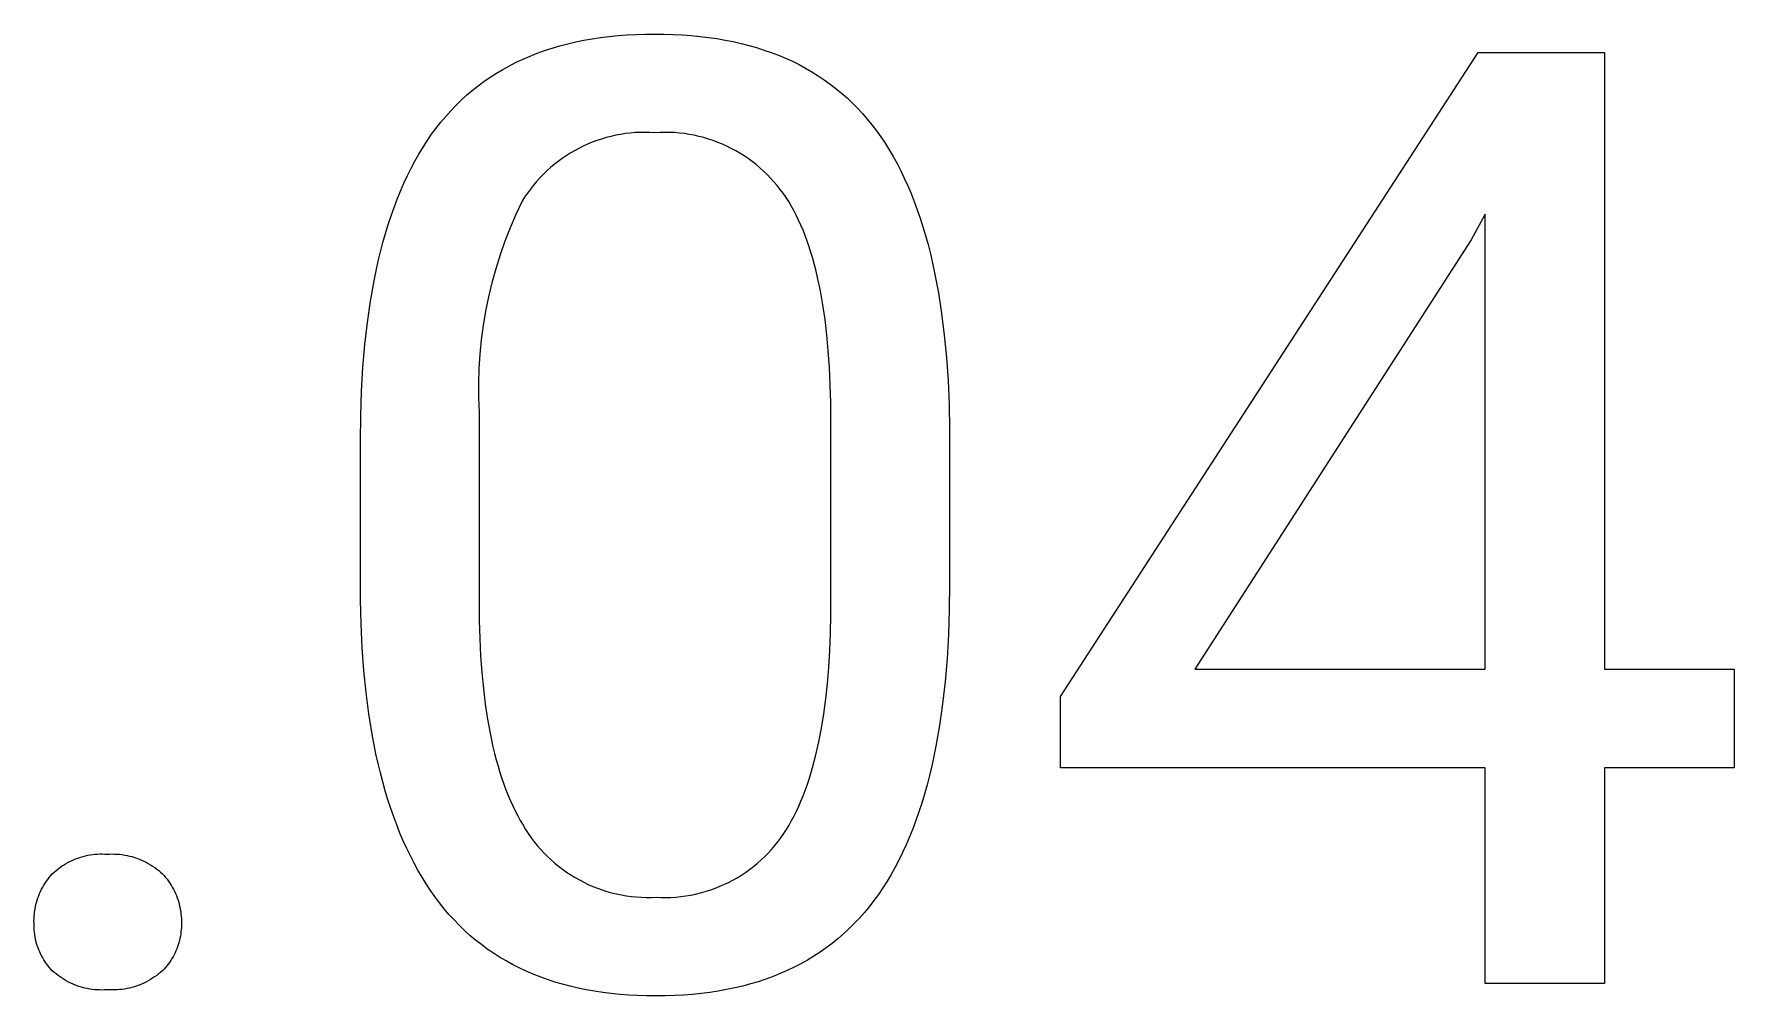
# Model space of a CAD drawing. Header units: millimetres. Extents: x 2840 to 6121, y 744 to 3036.
# Drawn here: x 5467.2 to 5515.29, y 885.32 to 912.52 of the extents above; entities that cross this region are included whole.
import ezdxf

# ---------------------------------------------------------------- set-up
doc = ezdxf.new("R2010")
doc.units = ezdxf.units.MM
doc.header["$MEASUREMENT"] = 0
doc.layers.add('Domyślny', color=7, linetype='Continuous', true_color=0x000000)

msp = doc.modelspace()

# ---------------------------------------------------------------- linework, layer by layer
at = {"layer": 'Domyślny'}
for p, q in [((5482.752, 912.346), (5482.987, 912.387)), ((5482.987, 912.387), (5483.226, 912.423)), ((5483.226, 912.423), (5483.471, 912.454)), ((5483.471, 912.454), (5483.719, 912.479)), ((5483.719, 912.479), (5483.972, 912.498)), ((5483.972, 912.498), (5484.23, 912.512)), ((5484.23, 912.512), (5484.492, 912.52)), ((5484.492, 912.52), (5484.758, 912.523)), ((5484.758, 912.523), (5485.022, 912.52)), ((5485.022, 912.52), (5485.282, 912.512)), ((5485.282, 912.512), (5485.537, 912.499)), ((5485.537, 912.499), (5485.788, 912.48)), ((5485.788, 912.48), (5486.035, 912.456)), ((5486.035, 912.456), (5486.277, 912.427)), ((5486.277, 912.427), (5486.515, 912.392)), ((5486.515, 912.392), (5486.748, 912.352)), ((5481.031, 911.814), (5481.23, 911.9)), ((5481.23, 911.9), (5481.434, 911.98)), ((5481.434, 911.98), (5481.642, 912.055)), ((5481.642, 912.055), (5481.855, 912.124)), ((5481.855, 912.124), (5482.073, 912.188)), ((5482.073, 912.188), (5482.295, 912.246)), ((5482.295, 912.246), (5482.521, 912.299)), ((5482.521, 912.299), (5482.752, 912.346)), ((5486.748, 912.352), (5486.977, 912.307)), ((5486.977, 912.307), (5487.202, 912.256)), ((5487.202, 912.256), (5487.422, 912.2)), ((5487.422, 912.2), (5487.638, 912.138)), ((5487.638, 912.138), (5487.849, 912.071)), ((5487.849, 912.071), (5488.056, 911.999)), ((5488.056, 911.999), (5488.259, 911.922)), ((5488.259, 911.922), (5488.457, 911.839)), ((5496.233, 893.788), (5508.056, 912)), ((5508.056, 912), (5511.628, 912)), ((5511.628, 912), (5511.628, 894.565)), ((5480.1, 911.302), (5480.277, 911.415)), ((5480.277, 911.415), (5480.459, 911.523)), ((5480.459, 911.523), (5480.645, 911.626)), ((5480.645, 911.626), (5480.836, 911.723)), ((5480.836, 911.723), (5481.031, 911.814)), ((5488.457, 911.839), (5488.651, 911.751)), ((5488.651, 911.751), (5488.84, 911.657)), ((5488.84, 911.657), (5489.025, 911.558)), ((5489.025, 911.558), (5489.206, 911.454)), ((5489.206, 911.454), (5489.382, 911.344)), ((5479.436, 910.792), (5479.595, 910.928)), ((5479.595, 910.928), (5479.759, 911.058)), ((5479.759, 911.058), (5479.927, 911.183)), ((5479.927, 911.183), (5480.1, 911.302)), ((5489.382, 911.344), (5489.554, 911.23)), ((5489.554, 911.23), (5489.722, 911.109)), ((5489.722, 911.109), (5489.885, 910.984)), ((5489.885, 910.984), (5490.044, 910.853)), ((5478.985, 910.352), (5479.131, 910.504)), ((5479.131, 910.504), (5479.281, 910.651)), ((5479.281, 910.651), (5479.436, 910.792)), ((5490.044, 910.853), (5490.198, 910.716)), ((5490.198, 910.716), (5490.348, 910.575)), ((5490.348, 910.575), (5490.494, 910.428)), ((5478.574, 909.862), (5478.707, 910.03)), ((5478.707, 910.03), (5478.844, 910.194)), ((5478.844, 910.194), (5478.985, 910.352)), ((5490.494, 910.428), (5490.635, 910.276)), ((5490.635, 910.276), (5490.772, 910.118)), ((5490.772, 910.118), (5490.904, 909.955)), ((5478.202, 909.321), (5478.322, 909.507)), ((5478.322, 909.507), (5478.446, 909.687)), ((5478.446, 909.687), (5478.574, 909.862)), ((5483.119, 909.51), (5482.989, 909.461)), ((5483.25, 909.554), (5483.119, 909.51)), ((5483.383, 909.594), (5483.25, 909.554)), ((5483.518, 909.629), (5483.383, 909.594)), ((5483.653, 909.659), (5483.518, 909.629)), ((5483.79, 909.685), (5483.653, 909.659)), ((5483.927, 909.706), (5483.79, 909.685)), ((5484.065, 909.722), (5483.927, 909.706)), ((5484.203, 909.734), (5484.065, 909.722)), ((5484.342, 909.741), (5484.203, 909.734)), ((5484.481, 909.743), (5484.342, 909.741)), ((5484.619, 909.741), (5484.481, 909.743)), ((5484.758, 909.733), (5484.619, 909.741)), ((5484.898, 909.741), (5484.758, 909.733)), ((5485.038, 909.743), (5484.898, 909.741)), ((5485.178, 909.741), (5485.038, 909.743)), ((5485.317, 909.734), (5485.178, 909.741)), ((5485.457, 909.722), (5485.317, 909.734)), ((5485.596, 909.706), (5485.457, 909.722)), ((5485.734, 909.684), (5485.596, 909.706)), ((5485.872, 909.659), (5485.734, 909.684)), ((5486.008, 909.628), (5485.872, 909.659)), ((5486.144, 909.593), (5486.008, 909.628)), ((5486.278, 909.553), (5486.144, 909.593)), ((5486.411, 909.509), (5486.278, 909.553)), ((5486.542, 909.46), (5486.411, 909.509)), ((5490.904, 909.955), (5491.032, 909.786)), ((5491.032, 909.786), (5491.156, 909.613)), ((5491.156, 909.613), (5491.276, 909.433)), ((5477.974, 908.931), (5478.086, 909.129)), ((5478.086, 909.129), (5478.202, 909.321)), ((5482.135, 909.001), (5482.023, 908.92)), ((5482.25, 909.079), (5482.135, 909.001)), ((5482.367, 909.153), (5482.25, 909.079)), ((5482.487, 909.223), (5482.367, 909.153)), ((5482.609, 909.289), (5482.487, 909.223)), ((5482.734, 909.351), (5482.609, 909.289)), ((5482.86, 909.408), (5482.734, 909.351)), ((5482.989, 909.461), (5482.86, 909.408)), ((5486.671, 909.407), (5486.542, 909.46)), ((5486.799, 909.349), (5486.671, 909.407)), ((5486.924, 909.288), (5486.799, 909.349)), ((5487.048, 909.221), (5486.924, 909.288)), ((5487.169, 909.151), (5487.048, 909.221)), ((5487.287, 909.077), (5487.169, 909.151)), ((5487.403, 908.999), (5487.287, 909.077)), ((5491.276, 909.433), (5491.392, 909.247)), ((5491.392, 909.247), (5491.505, 909.056)), ((5491.505, 909.056), (5491.613, 908.859)), ((5477.762, 908.518), (5477.866, 908.727)), ((5477.866, 908.727), (5477.974, 908.931)), ((5481.604, 908.555), (5481.507, 908.456)), ((5481.704, 908.652), (5481.604, 908.555)), ((5481.807, 908.745), (5481.704, 908.652)), ((5481.913, 908.834), (5481.807, 908.745)), ((5482.023, 908.92), (5481.913, 908.834)), ((5487.516, 908.916), (5487.403, 908.999)), ((5487.627, 908.83), (5487.516, 908.916)), ((5487.734, 908.741), (5487.627, 908.83)), ((5487.839, 908.647), (5487.734, 908.741)), ((5487.94, 908.551), (5487.839, 908.647)), ((5488.037, 908.451), (5487.94, 908.551)), ((5491.613, 908.859), (5491.718, 908.656)), ((5491.718, 908.656), (5491.819, 908.447)), ((5477.473, 907.854), (5477.565, 908.081)), ((5477.565, 908.081), (5477.662, 908.303)), ((5477.662, 908.303), (5477.762, 908.518)), ((5481.239, 908.138), (5481.157, 908.026)), ((5481.325, 908.247), (5481.239, 908.138)), ((5481.414, 908.353), (5481.325, 908.247)), ((5481.507, 908.456), (5481.414, 908.353)), ((5488.132, 908.347), (5488.037, 908.451)), ((5488.222, 908.241), (5488.132, 908.347)), ((5488.309, 908.131), (5488.222, 908.241)), ((5488.393, 908.019), (5488.309, 908.131)), ((5491.819, 908.447), (5491.916, 908.233)), ((5491.916, 908.233), (5492.01, 908.012)), ((5477.3, 907.383), (5477.384, 907.621)), ((5477.384, 907.621), (5477.473, 907.854)), ((5481.004, 907.794), (5480.829, 907.423)), ((5481.078, 907.911), (5481.004, 907.794)), ((5481.157, 908.026), (5481.078, 907.911)), ((5488.472, 907.903), (5488.393, 908.019)), ((5488.548, 907.785), (5488.472, 907.903)), ((5488.621, 907.661), (5488.548, 907.785)), ((5488.692, 907.533), (5488.621, 907.661)), ((5492.01, 908.012), (5492.099, 907.786)), ((5492.099, 907.786), (5492.185, 907.554)), ((5477.142, 906.887), (5477.219, 907.138)), ((5477.219, 907.138), (5477.3, 907.383)), ((5480.829, 907.423), (5480.667, 907.046)), ((5488.761, 907.4), (5488.692, 907.533)), ((5488.828, 907.262), (5488.761, 907.4)), ((5488.892, 907.12), (5488.828, 907.262)), ((5488.954, 906.974), (5488.892, 907.12)), ((5492.185, 907.554), (5492.267, 907.316)), ((5492.267, 907.316), (5492.345, 907.073)), ((5508.255, 907.426), (5507.854, 906.707)), ((5508.255, 894.565), (5508.255, 907.426)), ((5477.001, 906.369), (5477.07, 906.631)), ((5477.07, 906.631), (5477.142, 906.887)), ((5480.518, 906.664), (5480.382, 906.277)), ((5480.667, 907.046), (5480.518, 906.664)), ((5489.014, 906.823), (5488.954, 906.974)), ((5489.071, 906.667), (5489.014, 906.823)), ((5489.126, 906.507), (5489.071, 906.667)), ((5492.345, 907.073), (5492.419, 906.823)), ((5492.419, 906.823), (5492.489, 906.568)), ((5507.854, 906.707), (5500.041, 894.565)), ((5476.936, 906.101), (5477.001, 906.369)), ((5480.382, 906.277), (5480.259, 905.886)), ((5489.178, 906.342), (5489.126, 906.507)), ((5489.228, 906.173), (5489.178, 906.342)), ((5489.276, 906), (5489.228, 906.173)), ((5492.489, 906.568), (5492.556, 906.307)), ((5492.556, 906.307), (5492.618, 906.04)), ((5476.818, 905.547), (5476.875, 905.827)), ((5476.875, 905.827), (5476.936, 906.101)), ((5480.259, 905.886), (5480.15, 905.491)), ((5489.322, 905.822), (5489.276, 906)), ((5489.365, 905.639), (5489.322, 905.822)), ((5489.445, 905.26), (5489.365, 905.639)), ((5492.618, 906.04), (5492.677, 905.768)), ((5492.677, 905.768), (5492.784, 905.205)), ((5476.716, 904.969), (5476.818, 905.547)), ((5480.15, 905.491), (5480.054, 905.092)), ((5489.515, 904.863), (5489.445, 905.26)), ((5492.784, 905.205), (5492.874, 904.62)), ((5476.629, 904.369), (5476.716, 904.969)), ((5479.972, 904.691), (5479.904, 904.286)), ((5480.054, 905.092), (5479.972, 904.691)), ((5489.575, 904.448), (5489.515, 904.863)), ((5476.559, 903.744), (5476.629, 904.369)), ((5479.904, 904.286), (5479.85, 903.88)), ((5489.627, 904.015), (5489.575, 904.448)), ((5492.874, 904.62), (5492.95, 904.011)), ((5476.504, 903.097), (5476.559, 903.744)), ((5479.85, 903.88), (5479.81, 903.472)), ((5489.669, 903.564), (5489.627, 904.015)), ((5492.95, 904.011), (5493.011, 903.378)), ((5479.81, 903.472), (5479.784, 903.063)), ((5489.701, 903.095), (5489.669, 903.564)), ((5493.011, 903.378), (5493.056, 902.723)), ((5476.464, 902.426), (5476.504, 903.097)), ((5479.784, 903.063), (5479.771, 902.653)), ((5489.725, 902.608), (5489.701, 903.095)), ((5476.441, 901.731), (5476.464, 902.426)), ((5479.771, 902.653), (5479.773, 902.243)), ((5489.739, 902.103), (5489.725, 902.608)), ((5493.056, 902.723), (5493.085, 902.044)), ((5479.773, 902.243), (5479.789, 901.833)), ((5479.789, 901.833), (5479.789, 896.469)), ((5489.744, 901.58), (5489.739, 902.103)), ((5493.085, 902.044), (5493.1, 901.343)), ((5476.433, 901.013), (5476.441, 901.731)), ((5489.744, 896.087), (5489.744, 901.58)), ((5493.1, 901.343), (5493.1, 896.978)), ((5476.433, 896.523), (5476.433, 901.013)), ((5493.1, 896.978), (5493.092, 896.252)), ((5476.45, 895.836), (5476.433, 896.523)), ((5479.789, 896.469), (5479.794, 895.943)), ((5489.732, 895.58), (5489.744, 896.087)), ((5493.092, 896.252), (5493.068, 895.549)), ((5476.482, 895.171), (5476.45, 895.836)), ((5479.794, 895.943), (5479.808, 895.435)), ((5489.712, 895.089), (5489.732, 895.58)), ((5493.068, 895.549), (5493.029, 894.869)), ((5476.529, 894.528), (5476.482, 895.171)), ((5479.808, 895.435), (5479.833, 894.944)), ((5489.683, 894.615), (5489.712, 895.089)), ((5479.833, 894.944), (5479.867, 894.47)), ((5489.644, 894.159), (5489.683, 894.615)), ((5493.029, 894.869), (5492.974, 894.214)), ((5476.592, 893.906), (5476.529, 894.528)), ((5479.867, 894.47), (5479.91, 894.014)), ((5489.597, 893.721), (5489.644, 894.159)), ((5492.974, 894.214), (5492.903, 893.582)), ((5500.041, 894.565), (5508.255, 894.565)), ((5511.628, 894.565), (5515.292, 894.565)), ((5515.292, 894.565), (5515.292, 891.775)), ((5476.67, 893.305), (5476.592, 893.906)), ((5479.91, 894.014), (5479.964, 893.576)), ((5489.541, 893.299), (5489.597, 893.721)), ((5496.233, 891.775), (5496.233, 893.788)), ((5476.763, 892.727), (5476.67, 893.305)), ((5479.964, 893.576), (5480.027, 893.155)), ((5480.027, 893.155), (5480.1, 892.751)), ((5489.476, 892.895), (5489.541, 893.299)), ((5492.903, 893.582), (5492.817, 892.974)), ((5476.872, 892.17), (5476.763, 892.727)), ((5480.1, 892.751), (5480.182, 892.365)), ((5489.401, 892.508), (5489.476, 892.895)), ((5492.817, 892.974), (5492.714, 892.389)), ((5476.932, 891.9), (5476.872, 892.17)), ((5480.182, 892.365), (5480.227, 892.179)), ((5480.227, 892.179), (5480.274, 891.997)), ((5489.318, 892.138), (5489.401, 892.508)), ((5492.714, 892.389), (5492.657, 892.106)), ((5476.996, 891.635), (5476.932, 891.9)), ((5480.274, 891.997), (5480.324, 891.819)), ((5480.324, 891.819), (5480.376, 891.646)), ((5489.176, 891.616), (5489.226, 891.786)), ((5489.226, 891.786), (5489.273, 891.96)), ((5489.273, 891.96), (5489.318, 892.138)), ((5492.597, 891.828), (5492.532, 891.557)), ((5492.657, 892.106), (5492.597, 891.828)), ((5508.255, 891.775), (5496.233, 891.775)), ((5508.255, 885.673), (5508.255, 891.775)), ((5515.292, 891.775), (5511.628, 891.775)), ((5511.628, 891.775), (5511.628, 885.673)), ((5477.063, 891.375), (5476.996, 891.635)), ((5477.135, 891.121), (5477.063, 891.375)), ((5480.376, 891.646), (5480.431, 891.477)), ((5480.431, 891.477), (5480.488, 891.312)), ((5480.488, 891.312), (5480.547, 891.152)), ((5489.014, 891.133), (5489.071, 891.289)), ((5489.071, 891.289), (5489.125, 891.451)), ((5489.125, 891.451), (5489.176, 891.616)), ((5492.463, 891.291), (5492.39, 891.032)), ((5492.532, 891.557), (5492.463, 891.291)), ((5477.21, 890.872), (5477.135, 891.121)), ((5477.289, 890.629), (5477.21, 890.872)), ((5480.547, 891.152), (5480.609, 890.996)), ((5480.609, 890.996), (5480.673, 890.845)), ((5480.673, 890.845), (5480.74, 890.697)), ((5488.832, 890.688), (5488.895, 890.832)), ((5488.895, 890.832), (5488.956, 890.98)), ((5488.956, 890.98), (5489.014, 891.133)), ((5492.313, 890.778), (5492.233, 890.53)), ((5492.39, 891.032), (5492.313, 890.778)), ((5477.372, 890.391), (5477.289, 890.629)), ((5477.459, 890.159), (5477.372, 890.391)), ((5480.74, 890.697), (5480.809, 890.555)), ((5480.809, 890.555), (5480.881, 890.416)), ((5480.881, 890.416), (5480.955, 890.282)), ((5480.955, 890.282), (5481.031, 890.153)), ((5488.558, 890.156), (5488.63, 890.283)), ((5488.63, 890.283), (5488.699, 890.414)), ((5488.699, 890.414), (5488.767, 890.549)), ((5488.767, 890.549), (5488.832, 890.688)), ((5492.148, 890.289), (5492.06, 890.053)), ((5492.233, 890.53), (5492.148, 890.289)), ((5477.55, 889.932), (5477.459, 890.159)), ((5477.644, 889.71), (5477.55, 889.932)), ((5481.031, 890.153), (5481.104, 890.032)), ((5481.104, 890.032), (5481.181, 889.915)), ((5481.181, 889.915), (5481.262, 889.799)), ((5481.262, 889.799), (5481.347, 889.687)), ((5488.243, 889.686), (5488.327, 889.8)), ((5488.327, 889.8), (5488.408, 889.915)), ((5488.408, 889.915), (5488.484, 890.034)), ((5488.484, 890.034), (5488.558, 890.156)), ((5491.967, 889.823), (5491.871, 889.599)), ((5492.06, 890.053), (5491.967, 889.823)), ((5468.591, 889.272), (5468.657, 889.288)), ((5468.657, 889.288), (5468.723, 889.302)), ((5468.723, 889.302), (5468.79, 889.314)), ((5468.79, 889.314), (5468.857, 889.324)), ((5468.857, 889.324), (5468.925, 889.331)), ((5468.925, 889.331), (5468.992, 889.336)), ((5468.992, 889.336), (5469.06, 889.339)), ((5469.06, 889.339), (5469.128, 889.34)), ((5469.128, 889.34), (5469.196, 889.338)), ((5469.196, 889.338), (5469.264, 889.334)), ((5469.264, 889.334), (5469.335, 889.338)), ((5469.335, 889.338), (5469.406, 889.339)), ((5469.406, 889.339), (5469.478, 889.338)), ((5469.478, 889.338), (5469.549, 889.335)), ((5469.549, 889.335), (5469.62, 889.329)), ((5469.62, 889.329), (5469.691, 889.32)), ((5469.691, 889.32), (5469.762, 889.31)), ((5469.762, 889.31), (5469.832, 889.296)), ((5469.832, 889.296), (5469.901, 889.281)), ((5477.742, 889.494), (5477.644, 889.71)), ((5477.844, 889.283), (5477.742, 889.494)), ((5477.95, 889.078), (5477.844, 889.283)), ((5481.347, 889.687), (5481.435, 889.578)), ((5481.435, 889.578), (5481.527, 889.472)), ((5481.527, 889.472), (5481.623, 889.369)), ((5481.623, 889.369), (5481.722, 889.269)), ((5487.87, 889.265), (5487.968, 889.366)), ((5487.968, 889.366), (5488.064, 889.469)), ((5488.064, 889.469), (5488.155, 889.576)), ((5488.155, 889.576), (5488.243, 889.686)), ((5491.771, 889.381), (5491.667, 889.168)), ((5491.871, 889.599), (5491.771, 889.381)), ((5467.714, 888.776), (5467.763, 888.822)), ((5467.763, 888.822), (5467.814, 888.867)), ((5467.814, 888.867), (5467.867, 888.909)), ((5467.867, 888.909), (5467.921, 888.95)), ((5467.921, 888.95), (5467.977, 888.99)), ((5467.977, 888.99), (5468.033, 889.027)), ((5468.033, 889.027), (5468.091, 889.062)), ((5468.091, 889.062), (5468.15, 889.096)), ((5468.15, 889.096), (5468.211, 889.127)), ((5468.211, 889.127), (5468.272, 889.157)), ((5468.272, 889.157), (5468.334, 889.184)), ((5468.334, 889.184), (5468.397, 889.209)), ((5468.397, 889.209), (5468.461, 889.232)), ((5468.461, 889.232), (5468.526, 889.253)), ((5468.526, 889.253), (5468.591, 889.272)), ((5469.901, 889.281), (5469.97, 889.263)), ((5469.97, 889.263), (5470.039, 889.242)), ((5470.039, 889.242), (5470.106, 889.219)), ((5470.106, 889.219), (5470.173, 889.194)), ((5470.173, 889.194), (5470.239, 889.167)), ((5470.239, 889.167), (5470.304, 889.137)), ((5470.304, 889.137), (5470.368, 889.105)), ((5470.368, 889.105), (5470.431, 889.071)), ((5470.431, 889.071), (5470.492, 889.035)), ((5470.492, 889.035), (5470.552, 888.997)), ((5470.552, 888.997), (5470.611, 888.956)), ((5470.611, 888.956), (5470.669, 888.914)), ((5470.669, 888.914), (5470.724, 888.87)), ((5470.724, 888.87), (5470.779, 888.824)), ((5470.779, 888.824), (5470.832, 888.776)), ((5478.06, 888.878), (5477.95, 889.078)), ((5478.174, 888.684), (5478.06, 888.878)), ((5481.722, 889.269), (5481.825, 889.173)), ((5481.825, 889.173), (5481.931, 889.08)), ((5481.931, 889.08), (5482.04, 888.991)), ((5482.04, 888.991), (5482.151, 888.906)), ((5482.151, 888.906), (5482.266, 888.825)), ((5482.266, 888.825), (5482.384, 888.747)), ((5487.209, 888.741), (5487.326, 888.818)), ((5487.326, 888.818), (5487.441, 888.9)), ((5487.441, 888.9), (5487.553, 888.986)), ((5487.553, 888.986), (5487.662, 889.075)), ((5487.662, 889.075), (5487.767, 889.169)), ((5487.767, 889.169), (5487.87, 889.265)), ((5491.558, 888.962), (5491.446, 888.762)), ((5491.667, 889.168), (5491.558, 888.962)), ((5467.383, 888.281), (5467.412, 888.341)), ((5467.412, 888.341), (5467.444, 888.399)), ((5467.444, 888.399), (5467.477, 888.457)), ((5467.477, 888.457), (5467.512, 888.513)), ((5467.512, 888.513), (5467.548, 888.568)), ((5467.548, 888.568), (5467.587, 888.622)), ((5467.587, 888.622), (5467.628, 888.675)), ((5467.628, 888.675), (5467.67, 888.726)), ((5467.67, 888.726), (5467.714, 888.776)), ((5470.832, 888.776), (5470.877, 888.726)), ((5470.877, 888.726), (5470.92, 888.676)), ((5470.92, 888.676), (5470.962, 888.624)), ((5470.962, 888.624), (5471.002, 888.57)), ((5471.002, 888.57), (5471.04, 888.516)), ((5471.04, 888.516), (5471.076, 888.46)), ((5471.076, 888.46), (5471.11, 888.402)), ((5471.11, 888.402), (5471.142, 888.344)), ((5471.142, 888.344), (5471.172, 888.284)), ((5478.291, 888.495), (5478.174, 888.684)), ((5478.412, 888.311), (5478.291, 888.495)), ((5482.384, 888.747), (5482.504, 888.674)), ((5482.504, 888.674), (5482.626, 888.605)), ((5482.626, 888.605), (5482.751, 888.54)), ((5482.751, 888.54), (5482.878, 888.48)), ((5482.878, 888.48), (5483.007, 888.423)), ((5483.007, 888.423), (5483.138, 888.372)), ((5483.138, 888.372), (5483.27, 888.324)), ((5483.27, 888.324), (5483.404, 888.282)), ((5486.321, 888.317), (5486.453, 888.364)), ((5486.453, 888.364), (5486.584, 888.416)), ((5486.584, 888.416), (5486.714, 888.472)), ((5486.714, 888.472), (5486.841, 888.533)), ((5486.841, 888.533), (5486.966, 888.598)), ((5486.966, 888.598), (5487.088, 888.667)), ((5487.088, 888.667), (5487.209, 888.741)), ((5491.21, 888.379), (5491.087, 888.197)), ((5491.33, 888.568), (5491.21, 888.379)), ((5491.446, 888.762), (5491.33, 888.568)), ((5467.225, 887.777), (5467.237, 887.842)), ((5467.237, 887.842), (5467.252, 887.907)), ((5467.252, 887.907), (5467.268, 887.971)), ((5467.268, 887.971), (5467.287, 888.034)), ((5467.287, 888.034), (5467.308, 888.097)), ((5467.308, 888.097), (5467.331, 888.16)), ((5467.331, 888.16), (5467.356, 888.221)), ((5467.356, 888.221), (5467.383, 888.281)), ((5471.172, 888.284), (5471.2, 888.224)), ((5471.2, 888.224), (5471.226, 888.163)), ((5471.226, 888.163), (5471.25, 888.1)), ((5471.25, 888.1), (5471.272, 888.037)), ((5471.272, 888.037), (5471.291, 887.974)), ((5471.291, 887.974), (5471.308, 887.909)), ((5471.308, 887.909), (5471.323, 887.844)), ((5471.323, 887.844), (5471.336, 887.779)), ((5478.537, 888.133), (5478.412, 888.311)), ((5478.666, 887.96), (5478.537, 888.133)), ((5478.8, 887.792), (5478.666, 887.96)), ((5483.404, 888.282), (5483.539, 888.244)), ((5483.539, 888.244), (5483.676, 888.21)), ((5483.676, 888.21), (5483.814, 888.181)), ((5483.814, 888.181), (5483.952, 888.157)), ((5483.952, 888.157), (5484.092, 888.138)), ((5484.092, 888.138), (5484.231, 888.124)), ((5484.231, 888.124), (5484.372, 888.114)), ((5484.372, 888.114), (5484.512, 888.109)), ((5484.512, 888.109), (5484.653, 888.109)), ((5484.653, 888.109), (5484.794, 888.114)), ((5484.794, 888.114), (5484.934, 888.108)), ((5484.934, 888.108), (5485.075, 888.107)), ((5485.075, 888.107), (5485.216, 888.111)), ((5485.216, 888.111), (5485.357, 888.12)), ((5485.357, 888.12), (5485.497, 888.133)), ((5485.497, 888.133), (5485.637, 888.152)), ((5485.637, 888.152), (5485.775, 888.175)), ((5485.775, 888.175), (5485.914, 888.204)), ((5485.914, 888.204), (5486.05, 888.237)), ((5486.05, 888.237), (5486.186, 888.275)), ((5486.186, 888.275), (5486.321, 888.317)), ((5490.826, 887.849), (5490.689, 887.683)), ((5490.959, 888.02), (5490.826, 887.849)), ((5491.087, 888.197), (5490.959, 888.02)), ((5467.196, 887.447), (5467.198, 887.513)), ((5467.197, 887.381), (5467.196, 887.447)), ((5467.197, 887.317), (5467.197, 887.381)), ((5467.198, 887.513), (5467.201, 887.579)), ((5467.201, 887.579), (5467.207, 887.646)), ((5467.207, 887.646), (5467.215, 887.711)), ((5467.215, 887.711), (5467.225, 887.777)), ((5471.336, 887.779), (5471.347, 887.713)), ((5471.347, 887.713), (5471.355, 887.647)), ((5471.355, 887.647), (5471.361, 887.581)), ((5471.361, 887.581), (5471.365, 887.514)), ((5471.365, 887.514), (5471.366, 887.447)), ((5471.366, 887.447), (5471.366, 887.381)), ((5471.366, 887.381), (5471.366, 887.319)), ((5478.937, 887.631), (5478.8, 887.792)), ((5479.079, 887.474), (5478.937, 887.631)), ((5479.225, 887.323), (5479.079, 887.474)), ((5490.402, 887.369), (5490.252, 887.22)), ((5490.548, 887.523), (5490.402, 887.369)), ((5490.689, 887.683), (5490.548, 887.523)), ((5467.198, 887.252), (5467.197, 887.317)), ((5467.202, 887.188), (5467.198, 887.252)), ((5467.208, 887.124), (5467.202, 887.188)), ((5467.216, 887.061), (5467.208, 887.124)), ((5467.226, 886.998), (5467.216, 887.061)), ((5467.239, 886.935), (5467.226, 886.998)), ((5467.253, 886.872), (5467.239, 886.935)), ((5471.312, 886.89), (5471.296, 886.831)), ((5471.326, 886.951), (5471.312, 886.89)), ((5471.338, 887.011), (5471.326, 886.951)), ((5471.348, 887.072), (5471.338, 887.011)), ((5471.355, 887.134), (5471.348, 887.072)), ((5471.361, 887.195), (5471.355, 887.134)), ((5471.365, 887.257), (5471.361, 887.195)), ((5471.366, 887.319), (5471.365, 887.257)), ((5479.376, 887.178), (5479.225, 887.323)), ((5479.531, 887.038), (5479.376, 887.178)), ((5479.69, 886.904), (5479.531, 887.038)), ((5479.853, 886.775), (5479.69, 886.904)), ((5489.938, 886.94), (5489.775, 886.808)), ((5490.097, 887.077), (5489.938, 886.94)), ((5490.252, 887.22), (5490.097, 887.077)), ((5467.27, 886.81), (5467.253, 886.872)), ((5467.289, 886.749), (5467.27, 886.81)), ((5467.31, 886.688), (5467.289, 886.749)), ((5467.333, 886.628), (5467.31, 886.688)), ((5467.358, 886.569), (5467.333, 886.628)), ((5467.385, 886.511), (5467.358, 886.569)), ((5467.414, 886.454), (5467.385, 886.511)), ((5467.445, 886.398), (5467.414, 886.454)), ((5467.478, 886.343), (5467.445, 886.398)), ((5471.13, 886.432), (5471.098, 886.379)), ((5471.159, 886.486), (5471.13, 886.432)), ((5471.187, 886.542), (5471.159, 886.486)), ((5471.212, 886.598), (5471.187, 886.542)), ((5471.236, 886.655), (5471.212, 886.598)), ((5471.258, 886.713), (5471.236, 886.655)), ((5471.278, 886.771), (5471.258, 886.713)), ((5471.296, 886.831), (5471.278, 886.771)), ((5480.021, 886.651), (5479.853, 886.775)), ((5480.193, 886.533), (5480.021, 886.651)), ((5480.369, 886.421), (5480.193, 886.533)), ((5480.55, 886.314), (5480.369, 886.421)), ((5489.258, 886.446), (5489.077, 886.337)), ((5489.435, 886.561), (5489.258, 886.446)), ((5489.607, 886.682), (5489.435, 886.561)), ((5489.775, 886.808), (5489.607, 886.682)), ((5467.513, 886.289), (5467.478, 886.343)), ((5467.55, 886.236), (5467.513, 886.289)), ((5467.588, 886.185), (5467.55, 886.236)), ((5467.628, 886.135), (5467.588, 886.185)), ((5467.67, 886.086), (5467.628, 886.135)), ((5467.714, 886.039), (5467.67, 886.086)), ((5467.766, 885.992), (5467.714, 886.039)), ((5467.82, 885.947), (5467.766, 885.992)), ((5467.876, 885.904), (5467.82, 885.947)), ((5470.723, 885.947), (5470.667, 885.904)), ((5470.778, 885.992), (5470.723, 885.947)), ((5470.832, 886.039), (5470.778, 885.992)), ((5470.875, 886.084), (5470.832, 886.039)), ((5470.916, 886.13), (5470.875, 886.084)), ((5470.956, 886.177), (5470.916, 886.13)), ((5470.994, 886.225), (5470.956, 886.177)), ((5471.03, 886.275), (5470.994, 886.225)), ((5471.065, 886.327), (5471.03, 886.275)), ((5471.098, 886.379), (5471.065, 886.327)), ((5480.734, 886.213), (5480.55, 886.314)), ((5480.923, 886.117), (5480.734, 886.213)), ((5481.117, 886.026), (5480.923, 886.117)), ((5481.314, 885.941), (5481.117, 886.026)), ((5481.516, 885.861), (5481.314, 885.941)), ((5488.308, 885.955), (5488.105, 885.874)), ((5488.507, 886.042), (5488.308, 885.955)), ((5488.701, 886.135), (5488.507, 886.042)), ((5488.891, 886.233), (5488.701, 886.135)), ((5489.077, 886.337), (5488.891, 886.233)), ((5467.933, 885.862), (5467.876, 885.904)), ((5467.991, 885.823), (5467.933, 885.862)), ((5468.051, 885.786), (5467.991, 885.823)), ((5468.111, 885.75), (5468.051, 885.786)), ((5468.174, 885.717), (5468.111, 885.75)), ((5468.237, 885.686), (5468.174, 885.717)), ((5468.301, 885.657), (5468.237, 885.686)), ((5468.366, 885.631), (5468.301, 885.657)), ((5468.432, 885.606), (5468.366, 885.631)), ((5468.499, 885.584), (5468.432, 885.606)), ((5468.567, 885.565), (5468.499, 885.584)), ((5468.635, 885.547), (5468.567, 885.565)), ((5468.704, 885.532), (5468.635, 885.547)), ((5468.773, 885.52), (5468.704, 885.532)), ((5468.842, 885.509), (5468.773, 885.52)), ((5468.912, 885.501), (5468.842, 885.509)), ((5468.983, 885.496), (5468.912, 885.501)), ((5469.053, 885.493), (5468.983, 885.496)), ((5469.123, 885.492), (5469.053, 885.493)), ((5469.194, 885.494), (5469.123, 885.492)), ((5469.264, 885.498), (5469.194, 885.494)), ((5469.335, 885.494), (5469.264, 885.498)), ((5469.406, 885.493), (5469.335, 885.494)), ((5469.477, 885.494), (5469.406, 885.493)), ((5469.548, 885.497), (5469.477, 885.494)), ((5469.618, 885.503), (5469.548, 885.497)), ((5469.689, 885.511), (5469.618, 885.503)), ((5469.759, 885.521), (5469.689, 885.511)), ((5469.829, 885.534), (5469.759, 885.521)), ((5469.899, 885.549), (5469.829, 885.534)), ((5469.967, 885.566), (5469.899, 885.549)), ((5470.036, 885.586), (5469.967, 885.566)), ((5470.103, 885.608), (5470.036, 885.586)), ((5470.17, 885.632), (5470.103, 885.608)), ((5470.236, 885.659), (5470.17, 885.632)), ((5470.301, 885.688), (5470.236, 885.659)), ((5470.365, 885.718), (5470.301, 885.688)), ((5470.427, 885.751), (5470.365, 885.718)), ((5470.489, 885.787), (5470.427, 885.751)), ((5470.55, 885.824), (5470.489, 885.787)), ((5470.609, 885.863), (5470.55, 885.824)), ((5470.667, 885.904), (5470.609, 885.863)), ((5481.723, 885.787), (5481.516, 885.861)), ((5481.933, 885.719), (5481.723, 885.787)), ((5482.148, 885.656), (5481.933, 885.719)), ((5482.367, 885.598), (5482.148, 885.656)), ((5482.59, 885.546), (5482.367, 885.598)), ((5482.818, 885.499), (5482.59, 885.546)), ((5483.05, 885.458), (5482.818, 885.499)), ((5483.286, 885.423), (5483.05, 885.458)), ((5486.557, 885.461), (5486.319, 885.425)), ((5486.792, 885.503), (5486.557, 885.461)), ((5487.022, 885.551), (5486.792, 885.503)), ((5487.247, 885.604), (5487.022, 885.551)), ((5487.468, 885.663), (5487.247, 885.604)), ((5487.685, 885.728), (5487.468, 885.663)), ((5487.897, 885.798), (5487.685, 885.728)), ((5488.105, 885.874), (5487.897, 885.798)), ((5511.628, 885.673), (5508.255, 885.673)), ((5483.527, 885.392), (5483.286, 885.423)), ((5483.771, 885.368), (5483.527, 885.392)), ((5484.021, 885.349), (5483.771, 885.368)), ((5484.274, 885.335), (5484.021, 885.349)), ((5484.532, 885.327), (5484.274, 885.335)), ((5484.794, 885.324), (5484.532, 885.327)), ((5485.059, 885.327), (5484.794, 885.324)), ((5485.32, 885.335), (5485.059, 885.327)), ((5485.576, 885.349), (5485.32, 885.335)), ((5485.828, 885.369), (5485.576, 885.349)), ((5486.076, 885.394), (5485.828, 885.369)), ((5486.319, 885.425), (5486.076, 885.394))]:
    msp.add_line(p, q, dxfattribs=at)

doc.saveas('drawing.dxf')
